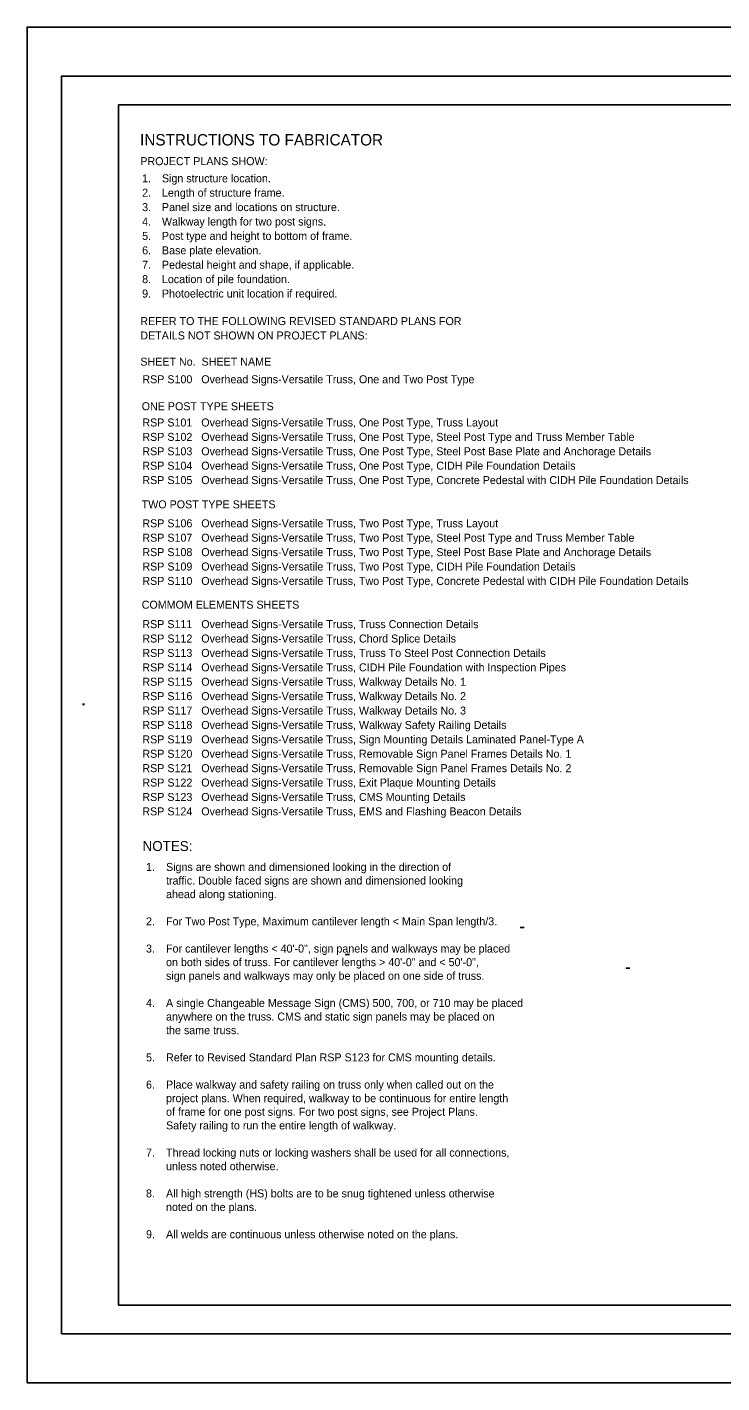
# Model space of a CAD drawing. Extents: x -893 to 867, y -474 to 712.
# Drawn here: x -893 to -286, y -474 to 712 of the extents above; entities that cross this region are included whole.
import ezdxf

# ---------------------------------------------------------------- set-up
doc = ezdxf.new("R2010")
doc.units = 0
for name, color, linetype in [('border_PLOTTING-ELEMENTS', 7, 'Continuous'), ('border_rw_22x34_Cut_Lines', 7, 'Continuous'), ('border_SHEET', 7, 'Continuous'), ('border_WITHIN-BORDER-anno', 7, 'Continuous'), ('str_Text-A', 7, 'Continuous')]:
    doc.layers.add(name, color=color, linetype=linetype)

msp = doc.modelspace()

# ---------------------------------------------------------------- linework, layer by layer
at = {"layer": 'border_PLOTTING-ELEMENTS'}
for points in [[(-893.5, -474), (866.5, -474), (866.5, 712), (-893.5, 712)], [(-863.5, -431), (836.5, -431), (836.5, 669), (-863.5, 669)]]:
    msp.add_lwpolyline(points, close=True, dxfattribs=at)
at = {"layer": 'border_rw_22x34_Cut_Lines'}
for p, q in [((-863.5, 669), (836.5, 669)), ((-863.5, 669), (-863.5, -431)), ((-863.5, -431), (836.5, -431))]:
    msp.add_line(p, q, dxfattribs=at)
at = {"layer": 'border_SHEET'}
for p, q in [((-813.5, 644), (811.5, 644)), ((-813.5, 644), (-813.5, -406)), ((-813.5, -406), (811.5, -406))]:
    msp.add_line(p, q, dxfattribs=at)
at = {"layer": 'str_Text-A'}
for p, q in [((-458.9, -75.7), (-462.5, -75.7)), ((-611.7, -99.2), (-615.3, -99.2)), ((-366.5, -111.3), (-370.1, -111.3))]:
    msp.add_line(p, q, dxfattribs=at)

# ---------------------------------------------------------------- texts
at = {"layer": 'border_WITHIN-BORDER-anno'}
msp.add_text('.', height=13.7, rotation=270, dxfattribs=at).set_placement((-845.3, 122.2))
at = {"layer": 'str_Text-A'}
for s, height, p in [('INSTRUCTIONS TO FABRICATOR', 10, (-794.7, 608.4)), ('PROJECT PLANS SHOW:', 7, (-794.5, 591.2)), ('1. ', 7, (-792.9, 576.2)), ('Sign structure location. ', 7, (-775.6, 576.2)), ('2.', 7, (-792.9, 563.6)), ('Length of structure frame.', 7, (-775.6, 563.6)), ('3.', 7, (-792.9, 551)), ('Panel size and locations on structure.', 7, (-775.6, 551)), ('Walkway length for two post signs.', 7, (-775.6, 538.4)), ('4.', 7, (-792.9, 538.4)), ('5.', 7, (-792.9, 525.8)), ('Post type and height to bottom of frame.', 7, (-775.6, 525.8)), ('6.', 7, (-792.9, 513.2)), ('Base plate elevation.', 7, (-775.6, 513.2)), ('7.', 7, (-792.9, 500.6)), ('Pedestal height and shape, if applicable.', 7, (-775.6, 500.6)), ('8.', 7, (-792.9, 488)), ('Location of pile foundation.', 7, (-775.6, 488)), ('9.', 7, (-792.9, 475.4)), ('Photoelectric unit location if required.', 7, (-775.6, 475.4)), ('REFER TO THE FOLLOWING REVISED STANDARD PLANS FOR', 7, (-794.5, 451.3)), ('DETAILS NOT SHOWN ON PROJECT PLANS:', 7, (-794.5, 438.7)), ('SHEET No.  SHEET NAME', 7, (-794.5, 415.8)), ('RSP S100   Overhead Signs-Versatile Truss, One and Two Post Type', 7, (-792.7, 400.4)), ('ONE POST TYPE SHEETS', 7, (-793.3, 376.8)), ('RSP S101   Overhead Signs-Versatile Truss, One Post Type, Truss Layout', 7, (-792.7, 362.6)), ('RSP S102   Overhead Signs-Versatile Truss, One Post Type, Steel Post Type and Truss Member Table', 7, (-792.7, 350)), ('RSP S103   Overhead Signs-Versatile Truss, One Post Type, Steel Post Base Plate and Anchorage Details', 7, (-792.7, 337.4)), ('RSP S104   Overhead Signs-Versatile Truss, One Post Type, CIDH Pile Foundation Details', 7, (-792.7, 324.8)), ('RSP S105   Overhead Signs-Versatile Truss, One Post Type, Concrete Pedestal with CIDH Pile Foundation Details', 7, (-792.7, 312.2)), ('TWO POST TYPE SHEETS', 7, (-793.3, 291)), ('RSP S106   Overhead Signs-Versatile Truss, Two Post Type, Truss Layout', 7, (-792.7, 274.4)), ('RSP S107   Overhead Signs-Versatile Truss, Two Post Type, Steel Post Type and Truss Member Table', 7, (-792.7, 261.8)), ('RSP S108   Overhead Signs-Versatile Truss, Two Post Type, Steel Post Base Plate and Anchorage Details', 7, (-792.7, 249.2)), ('RSP S109   Overhead Signs-Versatile Truss, Two Post Type, CIDH Pile Foundation Details', 7, (-792.7, 236.6)), ('RSP S110   Overhead Signs-Versatile Truss, Two Post Type, Concrete Pedestal with CIDH Pile Foundation Details', 7, (-792.7, 224)), ('COMMOM ELEMENTS SHEETS', 7, (-793.3, 203.2)), ('RSP S111   Overhead Signs-Versatile Truss, Truss Connection Details', 7, (-792.7, 186.2)), ('RSP S112   Overhead Signs-Versatile Truss, Chord Splice Details  ', 7, (-792.7, 173.6)), ('RSP S113   Overhead Signs-Versatile Truss, Truss To Steel Post Connection Details ', 7, (-792.7, 161)), ('RSP S114   Overhead Signs-Versatile Truss, CIDH Pile Foundation with Inspection Pipes', 7, (-792.7, 148.4)), ('RSP S115   Overhead Signs-Versatile Truss, Walkway Details No. 1 ', 7, (-792.7, 135.8)), ('RSP S116   Overhead Signs-Versatile Truss, Walkway Details No. 2', 7, (-792.7, 123.2)), ('RSP S117   Overhead Signs-Versatile Truss, Walkway Details No. 3', 7, (-792.7, 110.6)), ('RSP S118   Overhead Signs-Versatile Truss, Walkway Safety Railing Details ', 7, (-792.7, 98)), ('RSP S119   Overhead Signs-Versatile Truss, Sign Mounting Details Laminated Panel-Type A', 7, (-792.7, 85.4)), ('RSP S120   Overhead Signs-Versatile Truss, Removable Sign Panel Frames Details No. 1', 7, (-792.7, 72.8)), ('RSP S121   Overhead Signs-Versatile Truss, Removable Sign Panel Frames Details No. 2', 7, (-792.7, 60.2)), ('RSP S122   Overhead Signs-Versatile Truss, Exit Plaque Mounting Details ', 7, (-792.7, 47.6)), ('RSP S123   Overhead Signs-Versatile Truss, CMS Mounting Details ', 7, (-792.7, 35)), ('RSP S124   Overhead Signs-Versatile Truss, EMS and Flashing Beacon Details ', 7, (-792.7, 22.4)), ('NOTES:', 8.75, (-792.5, -8.8)), ('1.', 7, (-789.5, -26.2)), ('Signs are shown and dimensioned looking in the direction of', 7, (-772, -26.2)), ('traffic. Double faced signs are shown and dimensioned looking', 7, (-772, -38.1)), ('ahead along stationing.', 7, (-772, -50)), ('2.', 7, (-789.5, -73.8)), ('For Two Post Type, Maximum cantilever length < Main Span length/3.', 7, (-772, -73.8)), ('3.', 7, (-789.5, -97.6)), ('For cantilever lengths < 40\'-0", sign panels and walkways may be placed', 7, (-772, -97.6)), ('on both sides of truss. For cantilever lengths > 40\'-0" and < 50\'-0",', 7, (-772, -109.5)), ('sign panels and walkways may only be placed on one side of truss.', 7, (-772, -121.4)), ('4.', 7, (-789.5, -145.2)), ('A single Changeable Message Sign (CMS) 500, 700, or 710 may be placed', 7, (-772, -145.2)), ('anywhere on the truss. CMS and static sign panels may be placed on', 7, (-772, -157.1)), ('the same truss.', 7, (-772, -169)), ('5.', 7, (-789.5, -192.8)), ('Refer to Revised Standard Plan RSP S123 for CMS mounting details.', 7, (-772, -192.8)), ('6.', 7, (-789.5, -216.6)), ('Place walkway and safety railing on truss only when called out on the', 7, (-772, -216.6)), ('project plans. When required, walkway to be continuous for entire length', 7, (-772, -228.5)), ('of frame for one post signs. For two post signs, see Project Plans.', 7, (-772, -240.4)), ('Safety railing to run the entire length of walkway.', 7, (-772, -252.3)), ('7.', 7, (-789.5, -276.1)), ('Thread locking nuts or locking washers shall be used for all connections,', 7, (-772, -276.1)), ('unless noted otherwise.', 7, (-772, -288)), ('8.', 7, (-789.5, -311.8)), ('All high strength (HS) bolts are to be snug tightened unless otherwise', 7, (-772, -311.8)), ('noted on the plans.', 7, (-772, -323.7)), ('9.', 7, (-789.5, -347.5)), ('All welds are continuous unless otherwise noted on the plans.', 7, (-772, -347.5))]:
    msp.add_text(s, height=height, dxfattribs=at).set_placement(p)

doc.saveas('drawing.dxf')
